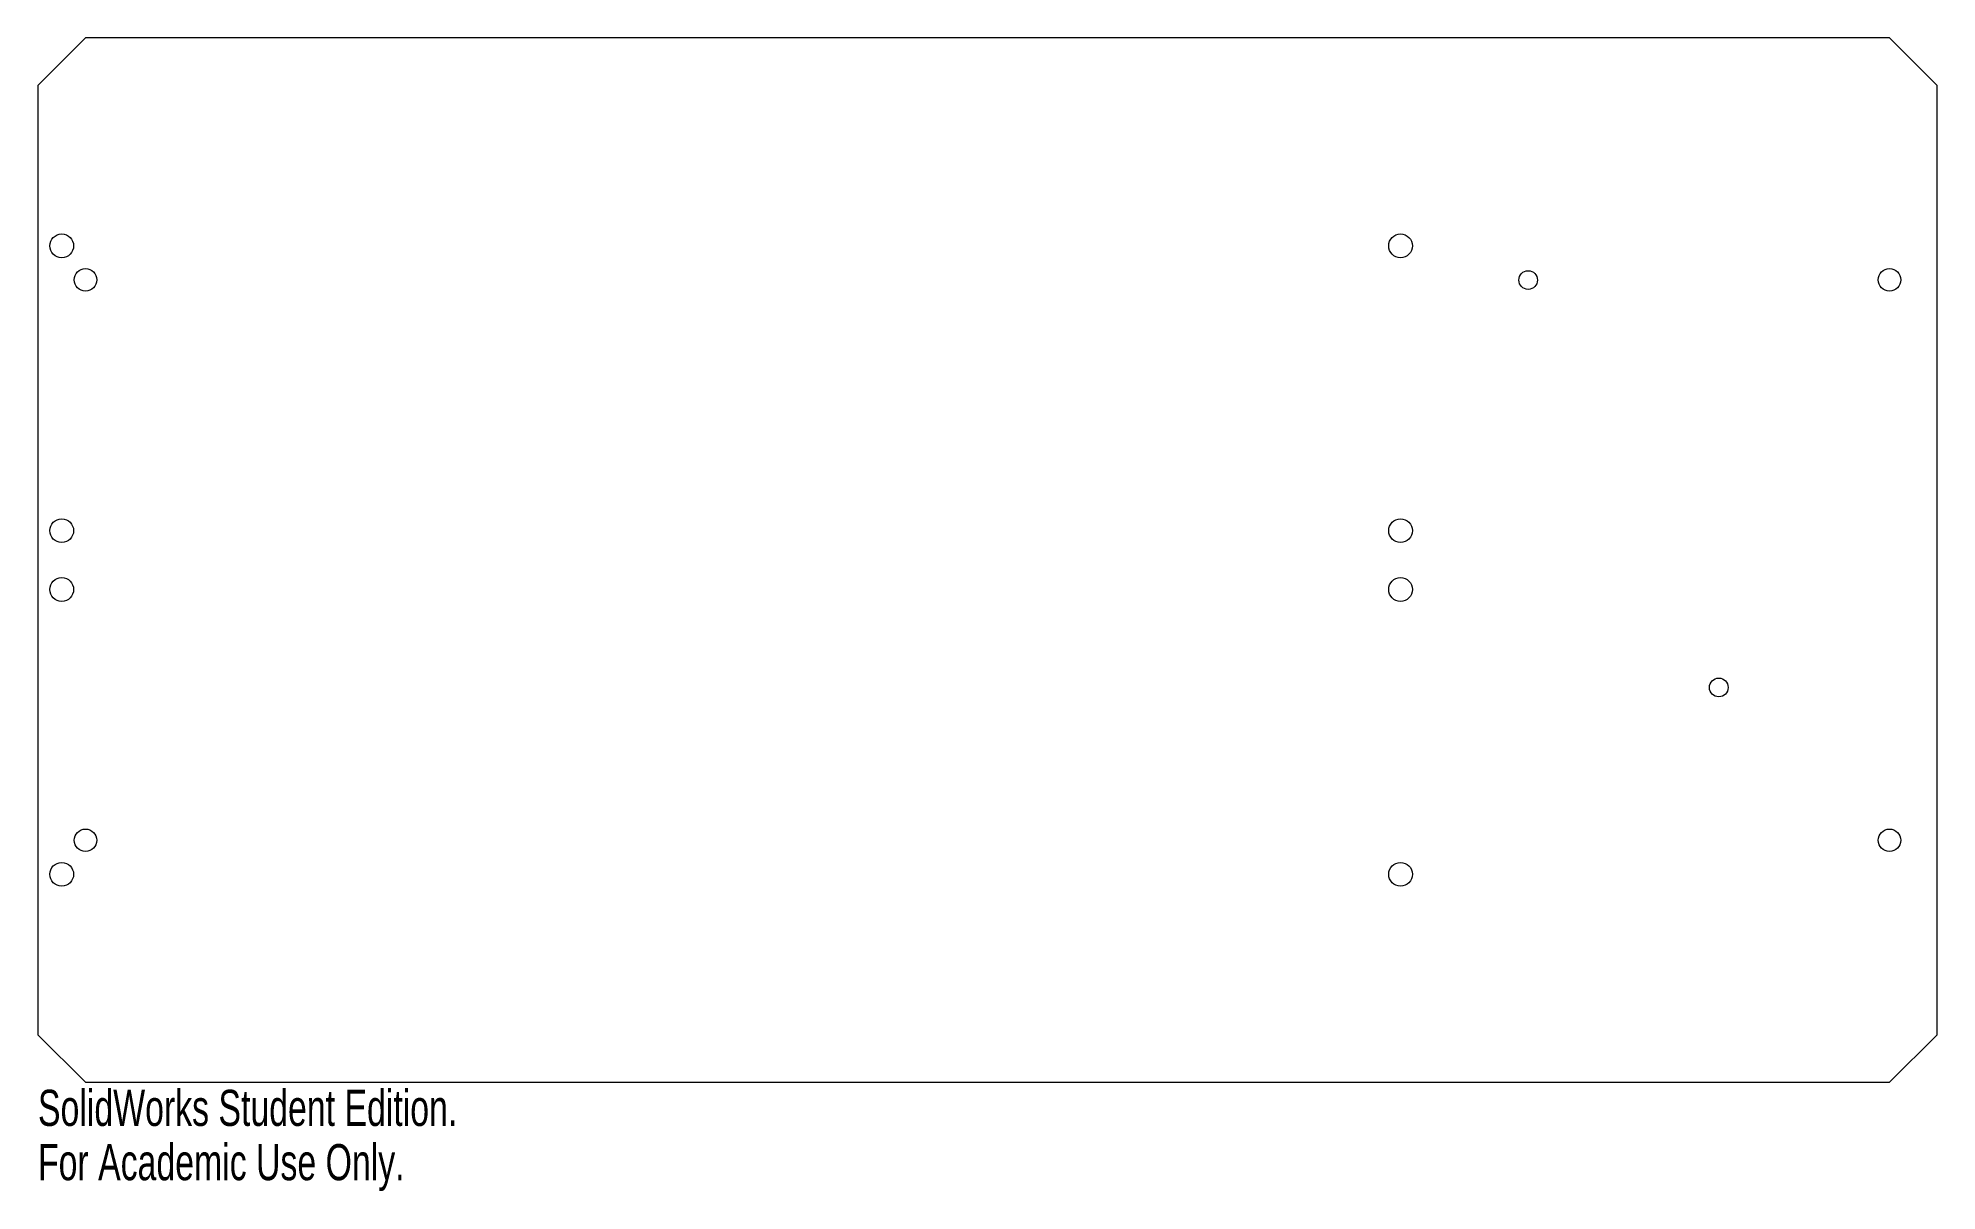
# Model space of a CAD drawing. Header units: inches. Extents: x 0 to 10, y -0.6 to 5.5.
import ezdxf

# ---------------------------------------------------------------- set-up
doc = ezdxf.new("R2010")
doc.units = ezdxf.units.IN
doc.header["$MEASUREMENT"] = 0
doc.styles.add('SLDTEXTSTYLE0', font='TXT', dxfattribs={"width": 0.7})

msp = doc.modelspace()

# ---------------------------------------------------------------- linework, layer by layer
at = {"color": 7, "linetype": 'Continuous', "lineweight": 15}
for p, q in [((0.25, 5.5), (0, 5.25)), ((9.75, 5.5), (0.25, 5.5)), ((10, 5.25), (9.75, 5.5)), ((0, 5.25), (0, 0.25)), ((10, 0.25), (10, 5.25)), ((0, 0.25), (0.25, 0)), ((9.75, 0), (10, 0.25)), ((0.25, 0), (9.75, 0))]:
    msp.add_line(p, q, dxfattribs=at)
for centre, radius in [((0.125, 4.405), 0.0625), ((7.175, 4.405), 0.0625), ((0.25, 4.226), 0.0591), ((7.847, 4.225), 0.0492), ((9.75, 4.226), 0.0591), ((0.125, 2.905), 0.0625), ((7.175, 2.905), 0.0625), ((0.125, 2.595), 0.0625), ((7.175, 2.595), 0.0625), ((8.851, 2.079), 0.0492), ((0.25, 1.274), 0.0591), ((9.75, 1.274), 0.0591), ((0.125, 1.095), 0.0625), ((7.175, 1.095), 0.0625)]:
    msp.add_circle(centre, radius, dxfattribs=at)

# ---------------------------------------------------------------- texts
at = {"color": 7, "linetype": 'Continuous', "char_height": 0.1903, "attachment_point": 1, "style": 'SLDTEXTSTYLE0'}
for s, insert in [('SolidWorks Student Edition.', (0, -0.04)), ('For Academic Use Only.', (0, -0.326))]:
    msp.add_mtext(s, dxfattribs=dict(at, insert=insert))

doc.saveas('drawing.dxf')
